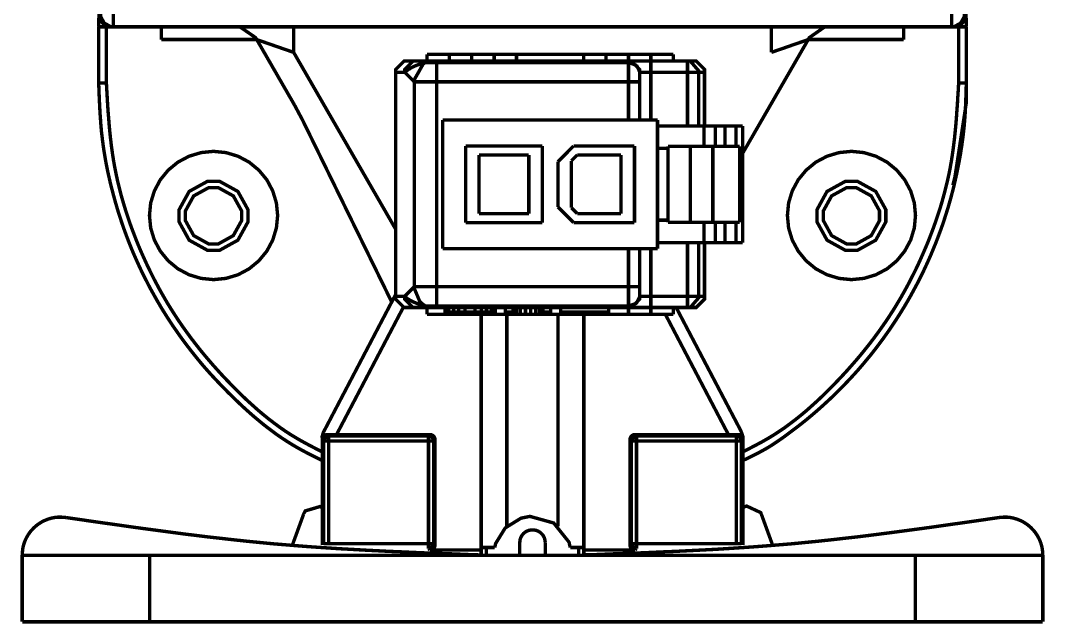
# Model space of a CAD drawing. Extents: x 0.54 to 10.46, y 0.74 to 7.76.
# Drawn here: x 8.371 to 9.21, y 5.083 to 5.577 of the extents above; entities that cross this region are included whole.
import ezdxf

# ---------------------------------------------------------------- set-up
doc = ezdxf.new("R2010")
doc.units = 0
doc.layers.get('0').update_dxf_attribs({"linetype": 'CONTINUOUS'})

msp = doc.modelspace()

# ---------------------------------------------------------------- linework, layer by layer
at = {"color": 0, "const_width": 0.00278}
for points in [[(8.435, 5.57215), (8.43517, 5.58263)], [(8.43647, 5.58263), (8.43647, 5.58078), (8.43951, 5.57525), (8.44504, 5.57215), (8.44694, 5.57215)], [(8.44694, 5.58263), (8.44694, 5.57215)], [(9.13439, 5.57215), (9.13439, 5.58263)], [(9.13439, 5.57215), (9.13624, 5.57215), (9.14176, 5.57525), (9.14486, 5.58078), (9.14486, 5.58263)], [(9.14615, 5.58263), (9.14638, 5.57215)], [(8.43588, 5.57889), (8.43593, 5.57861), (8.43614, 5.57818), (8.43625, 5.5779), (8.43636, 5.57769), (8.43653, 5.57747), (8.43674, 5.57704), (8.43722, 5.57639), (8.43733, 5.57617), (8.43772, 5.57579), (8.43787, 5.57557), (8.43858, 5.57487), (8.43881, 5.57471), (8.43896, 5.57454), (8.4394, 5.57422), (8.43956, 5.57406), (8.43983, 5.57394), (8.44006, 5.57379), (8.44021, 5.57368), (8.44049, 5.57351), (8.44135, 5.57308), (8.44163, 5.57297), (8.44185, 5.57286), (8.44211, 5.57275), (8.44233, 5.57269), (8.44254, 5.5726), (8.44308, 5.57249), (8.44331, 5.57243), (8.44385, 5.57232), (8.44407, 5.57232), (8.44433, 5.57226), (8.44461, 5.57226), (8.44482, 5.57221), (8.4451, 5.57221), (8.44536, 5.57215), (8.44564, 5.57215)], [(9.13574, 5.57215), (9.13601, 5.57221), (9.1365, 5.57221), (9.13672, 5.57226), (9.13699, 5.57226), (9.13726, 5.57232), (9.13753, 5.57232), (9.13775, 5.57238), (9.13829, 5.57249), (9.13851, 5.57254), (9.13878, 5.5726), (9.139, 5.57269), (9.13926, 5.57275), (9.13971, 5.57297), (9.13997, 5.57308), (9.14063, 5.5734), (9.1409, 5.57351), (9.14111, 5.57368), (9.14133, 5.57379), (9.14154, 5.57394), (9.14176, 5.57406), (9.14193, 5.57422), (9.14236, 5.57454), (9.14253, 5.57471), (9.14296, 5.57503), (9.14312, 5.57525), (9.14328, 5.57542), (9.1435, 5.57557), (9.14361, 5.57579), (9.14382, 5.57596), (9.14399, 5.57617), (9.1441, 5.57639), (9.14458, 5.57704), (9.14469, 5.57726), (9.14486, 5.57747), (9.14507, 5.5779), (9.14518, 5.57818), (9.1454, 5.57861), (9.14551, 5.57889)], [(8.435, 5.57215), (8.435, 5.52615)], [(8.44564, 5.57215), (8.435, 5.57215)], [(8.44129, 5.5261), (8.44129, 5.57215)], [(8.44694, 5.57215), (8.44558, 5.57215)], [(8.97894, 5.57215), (8.44694, 5.57215)], [(8.48628, 5.56179), (8.48628, 5.57215)], [(8.56461, 5.56168), (8.56364, 5.56332), (8.55078, 5.57215), (8.5465, 5.57215)], [(8.59483, 5.55126), (8.59483, 5.57215)], [(9.13439, 5.57215), (8.97894, 5.57215)], [(8.98654, 5.55126), (8.98654, 5.57215)], [(9.03483, 5.57215), (9.03028, 5.57215), (9.01764, 5.56332), (9.01671, 5.56168)], [(9.09506, 5.56179), (9.09506, 5.57215)], [(9.13574, 5.57215), (9.13439, 5.57215)], [(9.14632, 5.57215), (9.13574, 5.57215)], [(9.14008, 5.57215), (9.14008, 5.5261)], [(9.14632, 5.57215), (9.14632, 5.52615)], [(8.435, 5.53033), (8.435, 5.56381)], [(8.56461, 5.56168), (8.56515, 5.56153), (8.56689, 5.56093), (8.56972, 5.55994), (8.57346, 5.55865), (8.57801, 5.55707), (8.58328, 5.55524), (8.58892, 5.55328), (8.59483, 5.55126)], [(8.59549, 5.50819), (8.56461, 5.56168)], [(9.01671, 5.56168), (8.96294, 5.46853)], [(8.98654, 5.55126), (8.9924, 5.55328), (8.9981, 5.55524), (9.00331, 5.55707), (9.00786, 5.55865), (9.01167, 5.55994), (9.01443, 5.56093), (9.01617, 5.56153), (9.01671, 5.56168)], [(9.14632, 5.56381), (9.14632, 5.53033)], [(8.70415, 5.54964), (8.70415, 5.54411)], [(8.7225, 5.54964), (8.70415, 5.54964)], [(8.7225, 5.54964), (8.7225, 5.54411)], [(8.74089, 5.54964), (8.72254, 5.54964)], [(8.74089, 5.54964), (8.74089, 5.54411)], [(8.75922, 5.54964), (8.74089, 5.54964)], [(8.75922, 5.54964), (8.75922, 5.54411)], [(8.77756, 5.54964), (8.75922, 5.54964)], [(8.77756, 5.54964), (8.77756, 5.54411)], [(8.83262, 5.54964), (8.77756, 5.54964)], [(8.85097, 5.54964), (8.83262, 5.54964)], [(8.83262, 5.54411), (8.83262, 5.54958)], [(8.85097, 5.54411), (8.85097, 5.54958)], [(8.86936, 5.54964), (8.85101, 5.54964)], [(8.88769, 5.54964), (8.86936, 5.54964)], [(8.86936, 5.54411), (8.86936, 5.54958)], [(8.90603, 5.54964), (8.88769, 5.54964)], [(8.88769, 5.54411), (8.88769, 5.54958)], [(8.90603, 5.54411), (8.90603, 5.54958)], [(8.68767, 5.54411), (8.68533, 5.54411), (8.6785, 5.53728), (8.6785, 5.53494)], [(8.68767, 5.54411), (8.68533, 5.54411), (8.6785, 5.53728), (8.6785, 5.53494)], [(8.69504, 5.54411), (8.69271, 5.54411), (8.68588, 5.53728), (8.68588, 5.53494)], [(8.68588, 5.53494), (8.68588, 5.535), (8.68604, 5.53504), (8.68604, 5.53504), (8.68604, 5.5351), (8.68614, 5.53521), (8.68614, 5.53521), (8.68614, 5.53526), (8.68631, 5.53538), (8.68631, 5.53538), (8.68631, 5.53543), (8.68647, 5.53549), (8.68647, 5.53549), (8.68647, 5.53554), (8.68664, 5.53564), (8.68664, 5.53564), (8.68664, 5.53569), (8.68679, 5.53575), (8.68679, 5.53575), (8.68679, 5.53581), (8.68696, 5.53592), (8.68696, 5.53592), (8.68696, 5.53597), (8.68718, 5.53608), (8.68718, 5.53608), (8.68718, 5.53614), (8.68733, 5.53618), (8.68733, 5.53618), (8.68733, 5.53624), (8.6875, 5.53635), (8.6875, 5.53635), (8.68772, 5.53646), (8.68772, 5.53651), (8.68787, 5.53662), (8.68787, 5.53662), (8.68787, 5.53668), (8.6881, 5.53674), (8.6881, 5.53674), (8.6881, 5.53678), (8.68832, 5.53689), (8.68832, 5.53689), (8.68832, 5.53694), (8.68847, 5.53706), (8.68847, 5.53706), (8.68847, 5.53711), (8.68869, 5.53717), (8.68869, 5.53717), (8.68892, 5.53733), (8.68892, 5.53738), (8.68913, 5.53743), (8.68913, 5.53743), (8.68913, 5.53749), (8.6894, 5.5376), (8.6894, 5.5376), (8.6894, 5.53765), (8.68961, 5.53776), (8.68961, 5.53776), (8.68961, 5.53782), (8.68983, 5.53787), (8.68983, 5.53787), (8.68983, 5.53792), (8.69006, 5.53803), (8.69006, 5.53803), (8.69006, 5.53808), (8.69032, 5.53814), (8.69032, 5.53814), (8.6906, 5.53831), (8.6906, 5.53836), (8.69081, 5.53842), (8.69081, 5.53842), (8.69081, 5.53847), (8.69108, 5.53857), (8.69108, 5.53857), (8.69135, 5.53868), (8.69146, 5.53879), (8.69163, 5.53885), (8.69179, 5.53896), (8.69189, 5.53901), (8.69206, 5.53907), (8.69217, 5.53911), (8.69233, 5.53922), (8.69249, 5.53928), (8.6926, 5.53933), (8.69276, 5.53944), (8.69308, 5.53956), (8.69319, 5.53961), (8.69336, 5.53971), (8.69368, 5.53982), (8.69385, 5.53993), (8.69417, 5.54004), (8.69433, 5.54015), (8.6945, 5.54021), (8.69472, 5.54025), (8.69504, 5.54042), (8.69536, 5.54053), (8.69558, 5.54064), (8.69575, 5.54069), (8.69596, 5.54075), (8.69612, 5.54081), (8.69635, 5.5409), (8.69667, 5.54101), (8.69689, 5.54113), (8.6971, 5.54118), (8.69726, 5.54124), (8.69749, 5.54129), (8.69769, 5.54139), (8.69835, 5.54156), (8.69857, 5.54167), (8.699, 5.54178), (8.69922, 5.54189), (8.69943, 5.54194), (8.69971, 5.54199), (8.69993, 5.54204), (8.70019, 5.54215), (8.70042, 5.54221), (8.70096, 5.54232), (8.70122, 5.54243), (8.70204, 5.54258), (8.70231, 5.54269), (8.70258, 5.54275)], [(8.68767, 5.54411), (8.69504, 5.54411)], [(8.70258, 5.54275), (8.70117, 5.54194), (8.69368, 5.52875), (8.69368, 5.52713)], [(8.69504, 5.54411), (8.70731, 5.54411)], [(8.70731, 5.54411), (8.70714, 5.54411), (8.70697, 5.54406), (8.70638, 5.54406), (8.70622, 5.544), (8.70606, 5.544), (8.70589, 5.54394), (8.70562, 5.54394), (8.7054, 5.54389), (8.70529, 5.54389), (8.70497, 5.54378), (8.70481, 5.54378), (8.70469, 5.54372), (8.70438, 5.54362), (8.70426, 5.54357), (8.7041, 5.54351), (8.704, 5.54346), (8.70383, 5.5434), (8.70367, 5.54329), (8.70356, 5.54324), (8.7034, 5.54318), (8.70329, 5.54313), (8.70313, 5.54303), (8.70296, 5.54297), (8.70285, 5.54292), (8.70275, 5.54281), (8.70258, 5.54275)], [(8.70258, 5.54275), (8.71203, 5.54275)], [(8.70731, 5.54411), (8.71203, 5.54411)], [(8.71203, 5.54411), (8.71203, 5.54275)], [(8.71203, 5.54411), (8.86936, 5.54411)], [(8.71203, 5.54275), (8.71203, 5.52713)], [(8.71203, 5.54275), (8.86936, 5.54275)], [(8.86936, 5.54275), (8.86936, 5.54411)], [(8.87853, 5.53494), (8.87853, 5.53728), (8.87164, 5.54411), (8.86936, 5.54411)], [(8.86936, 5.54411), (8.88769, 5.54411)], [(8.87582, 5.54047), (8.87532, 5.54085), (8.8699, 5.54281), (8.86936, 5.54275)], [(8.86936, 5.52713), (8.86936, 5.54275)], [(8.87853, 5.53494), (8.87847, 5.53549), (8.87625, 5.54015), (8.87587, 5.54047)], [(8.88769, 5.54411), (8.88769, 5.53494)], [(8.88769, 5.54411), (8.91775, 5.54411)], [(8.91775, 5.53494), (8.91775, 5.54411)], [(8.92686, 5.53494), (8.92686, 5.53624), (8.92003, 5.54411), (8.91775, 5.54411)], [(8.91775, 5.54411), (8.92258, 5.54411)], [(8.93169, 5.53494), (8.93169, 5.53728), (8.92486, 5.54411), (8.92258, 5.54411)], [(8.93175, 5.53494), (8.93175, 5.53728), (8.92486, 5.54411), (8.92258, 5.54411)], [(8.6785, 5.3514), (8.6785, 5.53494)], [(8.6785, 5.53494), (8.68588, 5.53494)], [(8.6785, 5.53494), (8.6785, 5.3514)], [(8.68588, 5.53494), (8.69368, 5.52713)], [(8.87853, 5.53494), (8.87853, 5.52713)], [(8.87853, 5.53494), (8.88769, 5.53494)], [(8.88769, 5.53494), (8.88769, 5.49582)], [(8.91775, 5.53494), (8.88769, 5.53494)], [(8.91775, 5.53494), (8.92399, 5.53494)], [(8.92399, 5.53494), (8.92692, 5.53494)], [(8.92686, 5.53494), (8.93175, 5.53494)], [(8.93169, 5.53494), (8.93175, 5.53494)], [(8.93175, 5.53494), (8.93175, 5.49089)], [(8.435, 5.52615), (8.43549, 5.52615), (8.43978, 5.5261), (8.44125, 5.5261)], [(8.435, 5.52615), (8.43511, 5.52251), (8.43528, 5.51882), (8.43539, 5.51519), (8.43554, 5.51156), (8.43576, 5.50792), (8.43593, 5.50424), (8.43614, 5.5006), (8.43642, 5.49696), (8.43664, 5.49333), (8.43696, 5.48969), (8.43728, 5.48611), (8.43815, 5.47885), (8.43864, 5.47521), (8.43913, 5.47163), (8.43972, 5.46804), (8.44032, 5.46442), (8.44097, 5.46083), (8.44239, 5.45367), (8.44319, 5.45008), (8.44401, 5.44656), (8.44482, 5.44299), (8.4476, 5.4324), (8.44857, 5.42888), (8.4496, 5.42535), (8.45063, 5.42188), (8.45171, 5.4184), (8.454, 5.41146), (8.45518, 5.40804), (8.45643, 5.40457), (8.45768, 5.40115), (8.45899, 5.39774), (8.46029, 5.39437), (8.46169, 5.39094), (8.46306, 5.38758), (8.46451, 5.38428), (8.46599, 5.38092), (8.46903, 5.37429), (8.4706, 5.37099), (8.47222, 5.36774), (8.4739, 5.36447), (8.47553, 5.36122), (8.47726, 5.35796), (8.479, 5.35482), (8.48258, 5.34842), (8.48628, 5.34212), (8.48817, 5.33903), (8.49208, 5.33285), (8.4961, 5.32676), (8.49821, 5.32379), (8.50028, 5.32081), (8.50239, 5.31782), (8.50672, 5.31196), (8.51118, 5.30621), (8.51346, 5.30333), (8.51574, 5.30051), (8.5204, 5.29486), (8.52279, 5.29215), (8.52522, 5.28939), (8.52767, 5.28668), (8.53267, 5.28136), (8.53515, 5.27875), (8.54025, 5.27354), (8.54286, 5.27094), (8.54546, 5.26839), (8.55078, 5.26329), (8.55344, 5.26079), (8.55615, 5.25831), (8.55892, 5.25586), (8.56164, 5.25347), (8.56446, 5.25108), (8.5701, 5.24642), (8.57297, 5.24419), (8.5759, 5.24197), (8.58176, 5.23763), (8.58479, 5.23557), (8.58783, 5.23356), (8.59088, 5.23161), (8.59397, 5.22971), (8.59711, 5.22786), (8.60032, 5.22607), (8.60351, 5.22433), (8.60672, 5.22265), (8.60997, 5.22097), (8.61322, 5.21935), (8.61654, 5.21772), (8.61979, 5.2161)], [(8.69949, 5.52713), (8.69368, 5.52713)], [(8.69368, 5.52713), (8.69368, 5.35921)], [(8.71203, 5.52713), (8.69954, 5.52713)], [(8.71203, 5.52713), (8.71203, 5.35921)], [(8.71203, 5.52713), (8.86936, 5.52713)], [(8.86936, 5.52713), (8.86936, 5.49582)], [(8.87853, 5.52713), (8.86936, 5.52713)], [(8.87853, 5.52713), (8.87853, 5.49582)], [(8.96104, 5.21588), (8.96414, 5.21733), (8.97021, 5.22026), (8.97331, 5.22185), (8.97629, 5.22336), (8.97928, 5.22499), (8.98221, 5.22661), (8.98514, 5.22835), (8.98801, 5.23019), (8.99083, 5.23204), (8.99365, 5.234), (8.99642, 5.23594), (9.00185, 5.23996), (9.00456, 5.24203), (9.00726, 5.24403), (9.00999, 5.24615), (9.01264, 5.24821), (9.01525, 5.25032), (9.0179, 5.2525), (9.02046, 5.25467), (9.02306, 5.25689), (9.02561, 5.25911), (9.02815, 5.26139), (9.03315, 5.26594), (9.03564, 5.26828), (9.03808, 5.27061), (9.04053, 5.273), (9.04292, 5.27539), (9.04531, 5.27783), (9.04997, 5.28271), (9.05231, 5.28521), (9.05686, 5.29021), (9.05908, 5.29275), (9.06131, 5.29536), (9.06782, 5.30317), (9.06993, 5.30583), (9.072, 5.30854), (9.07406, 5.31119), (9.07611, 5.31396), (9.07813, 5.31668), (9.08008, 5.31944), (9.08208, 5.32221), (9.08399, 5.32497), (9.08778, 5.33062), (9.09147, 5.33637), (9.09506, 5.34212), (9.09853, 5.34799), (9.10021, 5.35092), (9.10508, 5.35986), (9.10667, 5.36285), (9.11122, 5.37196), (9.11263, 5.37506), (9.1141, 5.37815), (9.11546, 5.38118), (9.11686, 5.38433), (9.11817, 5.38743), (9.12076, 5.39372), (9.12201, 5.39686), (9.12321, 5.40001), (9.1256, 5.40642), (9.12674, 5.40961), (9.12782, 5.41282), (9.12885, 5.41601), (9.13092, 5.42253), (9.13189, 5.42572), (9.13282, 5.42904), (9.13374, 5.43229), (9.1346, 5.43554), (9.13547, 5.43886), (9.13629, 5.44217), (9.13704, 5.44542), (9.13781, 5.44874), (9.13921, 5.45535), (9.13986, 5.45871), (9.14051, 5.46203), (9.14111, 5.46539), (9.14171, 5.46869), (9.14219, 5.47206), (9.14274, 5.47542), (9.14318, 5.47879), (9.14367, 5.48215), (9.14442, 5.48888), (9.14475, 5.49224), (9.14501, 5.49567), (9.14529, 5.49903), (9.14551, 5.50244), (9.14583, 5.50917), (9.14594, 5.51258), (9.14606, 5.51594), (9.14615, 5.51937), (9.14626, 5.52274), (9.14632, 5.52615)], [(9.13531, 5.44239), (9.1371, 5.4496), (9.14638, 5.51014), (9.14638, 5.53033)], [(9.14632, 5.52615), (9.14626, 5.52615), (9.14615, 5.52615), (9.14615, 5.52615), (9.14611, 5.52615), (9.146, 5.52615), (9.146, 5.52615), (9.14589, 5.52615), (9.14583, 5.52615), (9.14567, 5.5261), (9.14567, 5.5261), (9.14551, 5.5261), (9.14551, 5.5261), (9.14535, 5.5261), (9.14535, 5.5261), (9.14501, 5.5261), (9.14497, 5.5261), (9.14481, 5.5261), (9.14481, 5.5261), (9.14415, 5.5261), (9.1441, 5.5261), (9.14393, 5.5261), (9.14393, 5.5261), (9.14008, 5.5261)], [(8.67524, 5.34674), (8.60194, 5.49615), (8.59549, 5.50819)], [(8.71701, 5.49582), (8.89324, 5.49582)], [(8.71701, 5.39051), (8.71701, 5.49582)], [(8.89318, 5.49582), (8.89318, 5.39051)], [(8.89318, 5.49089), (8.93138, 5.49089)], [(8.93138, 5.47433), (8.93138, 5.49089)], [(8.93138, 5.49089), (8.94054, 5.49089)], [(8.94054, 5.49089), (8.94054, 5.47439)], [(8.9484, 5.49089), (8.94054, 5.49089)], [(8.9484, 5.47433), (8.9484, 5.49089)], [(8.95742, 5.49089), (8.9484, 5.49089)], [(8.95742, 5.49089), (8.95742, 5.47439)], [(8.95742, 5.49089), (8.96294, 5.49089)], [(8.96294, 5.49089), (8.96294, 5.39546)], [(8.73589, 5.47456), (8.73589, 5.41178)], [(8.79872, 5.47456), (8.73589, 5.47456)], [(8.79872, 5.41178), (8.79872, 5.47456)], [(8.82437, 5.47456), (8.81153, 5.46169)], [(8.87429, 5.47456), (8.82437, 5.47456)], [(8.87429, 5.41178), (8.87429, 5.47456)], [(8.90181, 5.47433), (8.90181, 5.41194)], [(8.90181, 5.47433), (8.92019, 5.47433)], [(8.92019, 5.47433), (8.92019, 5.41194)], [(8.92019, 5.47433), (8.93853, 5.47433)], [(8.93853, 5.47433), (8.93853, 5.41194)], [(8.93853, 5.47433), (8.96056, 5.47433)], [(8.96056, 5.47433), (8.96056, 5.41194)], [(8.78765, 5.46724), (8.7469, 5.46724)], [(8.7469, 5.46724), (8.7469, 5.41911)], [(8.78765, 5.41911), (8.78765, 5.46724)], [(8.82742, 5.46724), (8.82254, 5.46235)], [(8.86328, 5.46724), (8.82742, 5.46724)], [(8.86328, 5.41911), (8.86328, 5.46724)], [(8.89318, 5.47254), (8.90181, 5.47254)], [(8.81153, 5.46169), (8.81153, 5.42464)], [(8.82254, 5.46235), (8.82254, 5.42399)], [(8.81153, 5.42464), (8.82437, 5.41178)], [(8.82254, 5.42399), (8.82742, 5.41911)], [(8.7469, 5.41911), (8.78771, 5.41911)], [(8.82742, 5.41911), (8.86328, 5.41911)], [(8.73589, 5.41178), (8.79872, 5.41178)], [(8.82437, 5.41178), (8.87429, 5.41178)], [(8.90181, 5.41379), (8.89324, 5.41379)], [(8.90181, 5.41194), (8.92019, 5.41194)], [(8.92019, 5.41194), (8.93853, 5.41194)], [(8.93138, 5.39546), (8.93138, 5.41194)], [(8.93853, 5.41194), (8.96056, 5.41194)], [(8.94054, 5.41194), (8.94054, 5.39546)], [(8.9484, 5.41194), (8.9484, 5.39546)], [(8.95742, 5.41194), (8.95742, 5.39546)], [(8.89318, 5.39051), (8.71701, 5.39051)], [(8.86936, 5.35921), (8.86936, 5.39051)], [(8.87853, 5.39051), (8.87853, 5.35921)], [(8.88769, 5.39051), (8.88769, 5.3514)], [(8.89318, 5.39546), (8.93138, 5.39546)], [(8.94054, 5.39546), (8.93138, 5.39546)], [(8.93175, 5.39546), (8.93175, 5.3514)], [(8.9484, 5.39546), (8.94054, 5.39546)], [(8.95742, 5.39546), (8.9484, 5.39546)], [(8.95742, 5.39546), (8.96294, 5.39546)], [(8.69368, 5.35921), (8.68588, 5.3514)], [(8.69368, 5.35921), (8.69368, 5.35801), (8.69824, 5.34717), (8.69911, 5.34631)], [(8.69368, 5.35921), (8.71197, 5.35921)], [(8.71203, 5.35921), (8.71203, 5.34358)], [(8.71203, 5.35921), (8.86936, 5.35921)], [(8.86936, 5.34358), (8.86936, 5.35921)], [(8.86936, 5.35921), (8.87853, 5.35921)], [(8.87853, 5.35921), (8.87853, 5.35476)], [(8.61947, 5.24046), (8.6785, 5.35297)], [(8.68588, 5.3514), (8.6785, 5.3514)], [(8.6785, 5.3514), (8.6785, 5.34912), (8.68533, 5.34224), (8.68767, 5.34224)], [(8.6785, 5.3514), (8.6785, 5.34912), (8.68533, 5.34224), (8.68767, 5.34224)], [(8.68588, 5.3514), (8.68588, 5.34912), (8.69271, 5.34224), (8.69504, 5.34224)], [(8.68588, 5.3514), (8.68588, 5.3514), (8.68608, 5.35124), (8.68608, 5.35124), (8.68625, 5.35101), (8.68625, 5.35101), (8.68642, 5.35092), (8.68642, 5.35092), (8.68668, 5.35064), (8.68668, 5.35064), (8.68679, 5.35053), (8.68679, 5.35053), (8.68679, 5.35053), (8.68696, 5.35042), (8.68696, 5.35042), (8.68696, 5.35042), (8.68713, 5.35032), (8.68713, 5.35032), (8.68728, 5.35015), (8.68744, 5.35004), (8.68744, 5.35004), (8.68761, 5.34993), (8.68761, 5.34993), (8.68778, 5.34978), (8.68778, 5.34978), (8.68793, 5.34967), (8.68793, 5.34967), (8.6881, 5.34956), (8.6881, 5.34956), (8.68832, 5.34939), (8.68832, 5.34939), (8.68847, 5.34928), (8.68847, 5.34928), (8.68864, 5.34918), (8.68864, 5.34918), (8.68886, 5.34907), (8.68901, 5.3489), (8.68924, 5.34879), (8.68924, 5.34879), (8.68946, 5.34868), (8.68946, 5.34868), (8.68946, 5.34868), (8.68961, 5.34858), (8.68961, 5.34858), (8.68961, 5.34858), (8.68983, 5.34842), (8.68983, 5.34842), (8.68983, 5.34842), (8.69006, 5.34831), (8.69006, 5.34831), (8.69026, 5.34819), (8.69026, 5.34819), (8.69049, 5.3481), (8.69049, 5.3481), (8.69069, 5.34799), (8.69069, 5.34799), (8.69092, 5.34782), (8.69092, 5.34782), (8.69092, 5.34782), (8.69114, 5.34771), (8.69114, 5.34771), (8.69114, 5.34771), (8.69135, 5.3476), (8.69135, 5.3476), (8.69163, 5.3475), (8.69189, 5.34733), (8.69211, 5.34722), (8.69239, 5.34711), (8.69239, 5.34711), (8.6926, 5.347), (8.6926, 5.347), (8.69288, 5.34685), (8.69288, 5.34685), (8.69314, 5.34674), (8.69314, 5.34674), (8.69325, 5.34668), (8.69358, 5.34657), (8.69368, 5.34646), (8.69385, 5.3464), (8.69396, 5.34636), (8.69428, 5.34625), (8.69439, 5.34619), (8.69472, 5.34608), (8.69482, 5.34597), (8.69596, 5.3456), (8.69612, 5.34549), (8.69694, 5.34521), (8.69715, 5.34517), (8.69749, 5.34506), (8.69769, 5.34494), (8.69803, 5.34483), (8.69824, 5.34478), (8.69857, 5.34467), (8.699, 5.34457), (8.69917, 5.34451), (8.69937, 5.3444), (8.70111, 5.34397), (8.70139, 5.34386), (8.70182, 5.34375), (8.70236, 5.34364), (8.70258, 5.34358)], [(8.86936, 5.34224), (8.87164, 5.34224), (8.87853, 5.34912), (8.87853, 5.3514)], [(8.87582, 5.34586), (8.87619, 5.34625), (8.87847, 5.35086), (8.87853, 5.3514)], [(8.87853, 5.35476), (8.87853, 5.35215)], [(8.87853, 5.3514), (8.87853, 5.35215)], [(8.88769, 5.3514), (8.87853, 5.3514)], [(8.88769, 5.3514), (8.88769, 5.34224)], [(8.88769, 5.3514), (8.91775, 5.3514)], [(8.91775, 5.3514), (8.91775, 5.34224)], [(8.91775, 5.3514), (8.92399, 5.3514)], [(8.91775, 5.34224), (8.92003, 5.34224), (8.92686, 5.35015), (8.92686, 5.3514)], [(8.92258, 5.34224), (8.92486, 5.34224), (8.93169, 5.34912), (8.93169, 5.3514)], [(8.92258, 5.34224), (8.92486, 5.34224), (8.93175, 5.34912), (8.93175, 5.3514)], [(8.92399, 5.3514), (8.92692, 5.3514)], [(8.92686, 5.3514), (8.93175, 5.3514)], [(8.93169, 5.3514), (8.93175, 5.3514)], [(8.68767, 5.34224), (8.69504, 5.34224)], [(8.69504, 5.34224), (8.70731, 5.34224)], [(8.69906, 5.34631), (8.69933, 5.34608), (8.70226, 5.34381), (8.70258, 5.34358)], [(8.70258, 5.34358), (8.71203, 5.34358)], [(8.70731, 5.34224), (8.70682, 5.34224), (8.70665, 5.34229), (8.70622, 5.34229), (8.70606, 5.34233), (8.70589, 5.34233), (8.70574, 5.34239), (8.70562, 5.34239), (8.7054, 5.34244), (8.70529, 5.34244), (8.70514, 5.3425), (8.70497, 5.3425), (8.70486, 5.34256), (8.70438, 5.34272), (8.70426, 5.34278), (8.7041, 5.34283), (8.704, 5.34289), (8.70367, 5.34299), (8.70356, 5.3431), (8.7034, 5.34315), (8.70329, 5.34321), (8.70313, 5.34332), (8.70296, 5.34337), (8.70275, 5.34347), (8.70258, 5.34358)], [(8.70415, 5.33669), (8.70415, 5.34224)], [(8.70731, 5.34224), (8.71203, 5.34224)], [(8.86936, 5.34358), (8.71203, 5.34358)], [(8.71203, 5.34358), (8.71203, 5.34224)], [(8.71203, 5.34224), (8.86936, 5.34224)], [(8.71886, 5.33854), (8.71886, 5.34224)], [(8.71989, 5.33854), (8.71989, 5.34224)], [(8.72194, 5.33854), (8.72194, 5.34224)], [(8.72607, 5.33854), (8.72607, 5.34224)], [(8.73019, 5.33854), (8.73019, 5.34224)], [(8.73535, 5.34224), (8.73535, 5.33854)], [(8.7436, 5.33854), (8.7436, 5.34224)], [(8.74881, 5.33854), (8.74881, 5.34224)], [(8.75293, 5.33854), (8.75293, 5.34224)], [(8.75706, 5.33854), (8.75706, 5.34224)], [(8.75911, 5.33854), (8.75911, 5.34224)], [(8.76014, 5.33854), (8.76014, 5.34224)], [(8.76839, 5.33854), (8.76839, 5.34224)], [(8.77458, 5.33854), (8.77458, 5.34224)], [(8.77561, 5.33669), (8.77561, 5.34224)], [(8.77767, 5.33669), (8.77767, 5.34224)], [(8.78076, 5.33669), (8.78076, 5.34224)], [(8.78494, 5.33669), (8.78494, 5.34224)], [(8.78907, 5.33669), (8.78907, 5.34224)], [(8.79318, 5.33669), (8.79318, 5.34224)], [(8.79628, 5.33669), (8.79628, 5.34224)], [(8.79833, 5.33669), (8.79833, 5.34224)], [(8.79937, 5.33854), (8.79937, 5.34224)], [(8.80556, 5.33854), (8.80556, 5.34224)], [(8.81381, 5.33854), (8.81381, 5.34224)], [(8.85303, 5.34224), (8.85303, 5.33854)], [(8.86936, 5.34358), (8.86996, 5.34358), (8.87537, 5.34549), (8.87587, 5.34586)], [(8.86936, 5.34224), (8.86936, 5.34358)], [(8.86936, 5.34224), (8.88769, 5.34224)], [(8.86936, 5.34224), (8.86936, 5.33669)], [(8.88769, 5.34224), (8.91775, 5.34224)], [(8.88769, 5.34224), (8.88769, 5.33669)], [(8.90603, 5.34224), (8.90603, 5.33669)], [(8.90847, 5.34224), (8.96192, 5.24046)], [(8.91775, 5.34224), (8.92258, 5.34224)], [(8.70415, 5.33669), (8.72071, 5.33669)], [(8.71886, 5.33854), (8.71989, 5.33854)], [(8.71886, 5.33854), (8.71886, 5.33811), (8.72021, 5.33669), (8.72071, 5.33669)], [(8.71989, 5.33854), (8.72194, 5.33854)], [(8.71989, 5.33854), (8.71989, 5.33822), (8.72006, 5.33783), (8.72017, 5.33751), (8.72038, 5.33724), (8.72071, 5.33703), (8.72097, 5.33686), (8.72131, 5.33675), (8.72162, 5.33669)], [(8.72071, 5.33669), (8.72162, 5.33669)], [(8.72162, 5.33669), (8.72353, 5.33669)], [(8.72194, 5.33854), (8.72607, 5.33854)], [(8.72194, 5.33854), (8.722, 5.33822), (8.72206, 5.33783), (8.72222, 5.33751), (8.72239, 5.33724), (8.72265, 5.33703), (8.72293, 5.33686), (8.72319, 5.33675), (8.72353, 5.33669)], [(8.72353, 5.33669), (8.72726, 5.33669)], [(8.72607, 5.33854), (8.73019, 5.33854)], [(8.72607, 5.33854), (8.72607, 5.33822), (8.72618, 5.33783), (8.72629, 5.33751), (8.7264, 5.33724), (8.72661, 5.33703), (8.72683, 5.33686), (8.727, 5.33675), (8.72726, 5.33669)], [(8.72726, 5.33669), (8.7309, 5.33669)], [(8.73019, 5.33854), (8.73535, 5.33854)], [(8.73019, 5.33854), (8.73025, 5.33822), (8.73025, 5.33783), (8.73031, 5.33751), (8.73042, 5.33724), (8.73053, 5.33703), (8.73062, 5.33686), (8.73062, 5.33686), (8.7309, 5.33669), (8.7309, 5.33669)], [(8.73085, 5.33669), (8.73557, 5.33669)], [(8.73535, 5.33854), (8.74365, 5.33854)], [(8.73535, 5.33854), (8.7354, 5.33822), (8.7354, 5.33751), (8.73546, 5.33724), (8.73546, 5.33703), (8.73551, 5.33686), (8.73551, 5.33686), (8.73557, 5.33669), (8.73557, 5.33669)], [(8.73557, 5.33669), (8.74343, 5.33669)], [(8.74343, 5.33669), (8.74349, 5.33686), (8.74365, 5.33843), (8.74365, 5.33854)], [(8.74343, 5.33669), (8.74815, 5.33669)], [(8.7436, 5.33854), (8.74881, 5.33854)], [(8.7481, 5.33669), (8.7481, 5.33675), (8.74838, 5.33686), (8.74838, 5.33686), (8.74849, 5.33703), (8.74858, 5.33724), (8.74869, 5.33751), (8.74875, 5.33783), (8.74881, 5.33822), (8.74881, 5.33854)], [(8.7481, 5.33669), (8.75174, 5.33669)], [(8.74858, 5.33669), (8.74858, 5.14561)], [(8.74881, 5.33854), (8.75293, 5.33854)], [(8.75174, 5.33669), (8.75201, 5.33675), (8.75217, 5.33686), (8.75239, 5.33703), (8.75261, 5.33724), (8.75271, 5.33751), (8.75282, 5.33783), (8.75287, 5.33822), (8.75293, 5.33854)], [(8.75174, 5.33669), (8.75549, 5.33669)], [(8.75293, 5.33854), (8.75706, 5.33854)], [(8.75549, 5.33669), (8.75569, 5.33675), (8.75706, 5.33832), (8.75706, 5.33854)], [(8.75549, 5.33669), (8.75738, 5.33669)], [(8.75706, 5.33854), (8.75911, 5.33854)], [(8.75732, 5.33669), (8.75754, 5.33675), (8.75911, 5.33811), (8.75911, 5.33854)], [(8.75732, 5.33669), (8.75831, 5.33669)], [(8.75831, 5.33669), (8.75874, 5.33669), (8.76014, 5.33811), (8.76014, 5.33854)], [(8.75831, 5.33669), (8.75922, 5.33669)], [(8.75911, 5.33854), (8.76014, 5.33854)], [(8.75922, 5.33669), (8.75922, 5.33697)], [(8.75922, 5.33669), (8.77024, 5.33669)], [(8.76839, 5.33854), (8.77458, 5.33854)], [(8.76839, 5.33854), (8.76839, 5.33811), (8.76975, 5.33669), (8.77024, 5.33669)], [(8.77024, 5.33669), (8.77458, 5.33669)], [(8.77458, 5.33854), (8.77458, 5.33669)], [(8.77458, 5.33669), (8.77561, 5.33669)], [(8.77561, 5.33669), (8.77767, 5.33669)], [(8.77767, 5.33669), (8.78082, 5.33669)], [(8.78076, 5.33669), (8.78494, 5.33669)], [(8.78494, 5.33669), (8.78907, 5.33669)], [(8.78907, 5.33669), (8.79318, 5.33669)], [(8.79318, 5.33669), (8.79628, 5.33669)], [(8.79628, 5.33669), (8.79833, 5.33669)], [(8.79833, 5.33669), (8.79937, 5.33669)], [(8.79937, 5.33854), (8.80556, 5.33854)], [(8.79937, 5.33669), (8.79937, 5.33854)], [(8.80371, 5.33669), (8.79937, 5.33669)], [(8.80371, 5.33669), (8.80414, 5.33669), (8.80556, 5.33811), (8.80556, 5.33854)], [(8.80371, 5.33669), (8.81565, 5.33669)], [(8.81381, 5.33854), (8.85303, 5.33854)], [(8.81381, 5.33854), (8.81381, 5.33811), (8.81515, 5.33669), (8.81565, 5.33669)], [(8.81565, 5.33669), (8.85124, 5.33669)], [(8.83274, 5.33669), (8.83274, 5.14561)], [(8.85124, 5.33669), (8.85167, 5.33669), (8.85308, 5.33811), (8.85308, 5.33854)], [(8.85124, 5.33669), (8.86936, 5.33669)], [(8.86936, 5.33669), (8.88769, 5.33669)], [(8.88769, 5.33669), (8.90603, 5.33669)], [(8.61947, 5.24046), (8.61925, 5.24007), (8.61822, 5.23671), (8.61822, 5.23557)], [(8.62244, 5.23817), (8.6224, 5.23817), (8.62224, 5.23817), (8.62224, 5.23817), (8.62224, 5.23817), (8.62213, 5.23812), (8.62213, 5.23812), (8.62207, 5.23812), (8.6219, 5.23812), (8.6219, 5.23812), (8.6219, 5.23812), (8.62175, 5.23812), (8.62175, 5.23812), (8.62169, 5.23812), (8.62158, 5.23807), (8.62158, 5.23807), (8.62158, 5.23807), (8.62142, 5.23807), (8.62142, 5.23807), (8.62136, 5.23807), (8.62125, 5.23801), (8.62125, 5.23801), (8.62076, 5.23785), (8.62071, 5.23785), (8.62061, 5.23779), (8.62061, 5.23779), (8.62056, 5.23779), (8.62044, 5.23768), (8.62044, 5.23768), (8.62044, 5.23768), (8.62033, 5.23763), (8.62033, 5.23763), (8.62028, 5.23763), (8.62017, 5.23753), (8.62017, 5.23753), (8.62011, 5.23753), (8.62001, 5.23747), (8.62001, 5.23747), (8.61996, 5.23747), (8.61985, 5.23731), (8.61985, 5.23731), (8.61979, 5.23731), (8.61974, 5.23719), (8.61974, 5.23719), (8.61968, 5.23719), (8.61957, 5.23708), (8.61957, 5.23708), (8.61951, 5.23708), (8.61942, 5.23699), (8.61942, 5.23699), (8.61936, 5.23699), (8.61931, 5.23682), (8.61931, 5.23682), (8.61925, 5.23682), (8.61914, 5.23665), (8.61914, 5.23665), (8.61908, 5.23665), (8.61903, 5.23649), (8.61903, 5.23649), (8.61897, 5.23649), (8.61893, 5.23633), (8.61893, 5.23633), (8.61888, 5.23633), (8.61876, 5.23617), (8.61876, 5.23617), (8.61871, 5.23617), (8.61871, 5.23594), (8.61871, 5.23594), (8.61865, 5.23594), (8.6186, 5.23579), (8.6186, 5.23579), (8.61854, 5.23579), (8.61849, 5.23557), (8.61849, 5.23557), (8.61849, 5.23551), (8.61843, 5.23535), (8.61843, 5.23535), (8.61838, 5.23535), (8.61838, 5.23519), (8.61838, 5.23519), (8.61833, 5.23519), (8.61833, 5.23497), (8.61833, 5.23497), (8.61828, 5.23497), (8.61828, 5.23475), (8.61828, 5.23475), (8.61828, 5.23475), (8.61822, 5.2346), (8.61822, 5.2346)], [(8.62358, 5.23703), (8.62244, 5.23817)], [(8.62244, 5.23817), (8.63004, 5.23817)], [(8.63004, 5.23817), (8.70654, 5.23817)], [(8.70654, 5.23817), (8.7054, 5.23703)], [(8.71078, 5.23394), (8.71067, 5.23475), (8.71044, 5.23557), (8.71007, 5.23628), (8.70953, 5.23693), (8.70888, 5.23747), (8.70817, 5.23785), (8.70742, 5.23807), (8.70654, 5.23817)], [(8.87478, 5.23817), (8.87397, 5.23807), (8.87315, 5.23785), (8.87244, 5.23747), (8.87181, 5.23693), (8.87125, 5.23628), (8.87088, 5.23557), (8.87067, 5.23475), (8.87056, 5.23394)], [(8.87592, 5.23703), (8.87478, 5.23817)], [(8.87478, 5.23817), (8.95128, 5.23817)], [(8.95128, 5.23817), (8.95893, 5.23817)], [(8.95888, 5.23817), (8.95774, 5.23703)], [(8.96311, 5.2346), (8.96306, 5.23465), (8.96306, 5.23475), (8.96306, 5.23475), (8.963, 5.23481), (8.963, 5.23497), (8.963, 5.23497), (8.963, 5.23503), (8.96294, 5.23519), (8.96294, 5.23519), (8.96294, 5.23519), (8.96289, 5.23535), (8.96289, 5.23535), (8.96289, 5.2354), (8.96283, 5.23557), (8.96283, 5.23557), (8.96278, 5.23562), (8.96272, 5.23574), (8.96272, 5.23574), (8.96272, 5.23579), (8.96268, 5.23594), (8.96268, 5.23594), (8.96257, 5.23617), (8.96251, 5.23622), (8.9624, 5.23633), (8.9624, 5.23633), (8.96235, 5.23639), (8.96229, 5.23649), (8.96229, 5.23649), (8.96224, 5.23654), (8.96218, 5.23665), (8.96218, 5.23665), (8.96213, 5.23671), (8.96208, 5.23682), (8.96208, 5.23682), (8.96203, 5.23687), (8.96192, 5.23699), (8.96192, 5.23699), (8.96186, 5.23703), (8.96175, 5.23708), (8.96175, 5.23708), (8.96169, 5.23714), (8.96164, 5.23719), (8.96164, 5.23719), (8.96158, 5.23725), (8.96149, 5.23736), (8.96149, 5.23736), (8.96143, 5.23742), (8.96132, 5.23747), (8.96132, 5.23747), (8.96132, 5.23747), (8.96115, 5.23753), (8.96115, 5.23753), (8.9611, 5.23757), (8.96104, 5.23763), (8.96104, 5.23763), (8.96099, 5.23768), (8.96089, 5.23774), (8.96089, 5.23774), (8.96089, 5.23774), (8.96072, 5.23779), (8.96072, 5.23779), (8.96067, 5.23785), (8.96056, 5.23785), (8.96056, 5.23785), (8.9605, 5.2379), (8.96039, 5.2379), (8.96039, 5.2379), (8.96035, 5.23796), (8.96024, 5.23796), (8.96024, 5.23796), (8.96018, 5.23801), (8.96007, 5.23801), (8.96007, 5.23801), (8.96007, 5.23801), (8.9599, 5.23807), (8.9599, 5.23807), (8.95975, 5.23807), (8.95975, 5.23807), (8.95958, 5.23812), (8.95958, 5.23812), (8.95953, 5.23812), (8.95942, 5.23812), (8.95942, 5.23812), (8.95936, 5.23812), (8.95925, 5.23812), (8.95925, 5.23812), (8.9591, 5.23817), (8.95904, 5.23817), (8.95888, 5.23817), (8.95888, 5.23817)], [(8.96311, 5.23557), (8.96311, 5.23682), (8.96203, 5.24007), (8.96186, 5.24046)], [(8.61828, 5.2346), (8.61828, 5.23557)], [(8.61828, 5.2346), (8.61828, 5.23394)], [(8.61936, 5.23281), (8.61828, 5.23394)], [(8.61828, 5.14774), (8.61828, 5.23394)], [(8.62358, 5.23703), (8.6225, 5.23703), (8.61936, 5.23389), (8.61936, 5.23281)], [(8.62061, 5.23281), (8.61936, 5.23281)], [(8.61936, 5.14887), (8.61936, 5.23281)], [(8.62358, 5.23281), (8.62061, 5.23281)], [(8.62358, 5.23703), (8.62358, 5.23281)], [(8.7054, 5.23703), (8.62358, 5.23703)], [(8.62358, 5.23281), (8.7054, 5.23281)], [(8.62358, 5.14887), (8.62358, 5.23281)], [(8.70839, 5.23579), (8.70817, 5.236), (8.70606, 5.23703), (8.7054, 5.23703)], [(8.7054, 5.23281), (8.7054, 5.23703)], [(8.70964, 5.23281), (8.7054, 5.23281)], [(8.7054, 5.23281), (8.7054, 5.14887)], [(8.70964, 5.23281), (8.70964, 5.23356), (8.70856, 5.23562), (8.70839, 5.23579)], [(8.71078, 5.23394), (8.70964, 5.23281)], [(8.70964, 5.23281), (8.70964, 5.14887)], [(8.71078, 5.23394), (8.71078, 5.14774)], [(8.87169, 5.23281), (8.87056, 5.23394)], [(8.87056, 5.14774), (8.87056, 5.23394)], [(8.87592, 5.23703), (8.87483, 5.23703), (8.87169, 5.23389), (8.87169, 5.23281)], [(8.87294, 5.23281), (8.87169, 5.23281)], [(8.87169, 5.14887), (8.87169, 5.23281)], [(8.87592, 5.23281), (8.87294, 5.23281)], [(8.87592, 5.23703), (8.87592, 5.23281)], [(8.95774, 5.23703), (8.87592, 5.23703)], [(8.87592, 5.23281), (8.95774, 5.23281)], [(8.87592, 5.14887), (8.87592, 5.23281)], [(8.95774, 5.23281), (8.95774, 5.23703)], [(8.96072, 5.23579), (8.9605, 5.236), (8.95839, 5.23703), (8.95774, 5.23703)], [(8.96197, 5.23281), (8.95774, 5.23281)], [(8.95774, 5.23281), (8.95774, 5.14887)], [(8.96197, 5.23281), (8.96197, 5.23356), (8.96089, 5.23562), (8.96072, 5.23579)], [(8.96311, 5.23394), (8.96197, 5.23281)], [(8.96197, 5.23281), (8.96197, 5.14887)], [(8.96311, 5.23557), (8.96311, 5.2346)], [(8.96311, 5.2346), (8.96311, 5.23394)], [(8.96311, 5.23394), (8.96311, 5.14774)], [(8.61778, 5.1785), (8.61649, 5.17919), (8.60428, 5.17557), (8.60363, 5.17426), (8.60357, 5.17415), (8.60303, 5.17301), (8.60303, 5.17285)], [(8.97835, 5.17285), (8.97781, 5.17421), (8.96625, 5.17958), (8.9649, 5.1791), (8.96479, 5.1791), (8.96365, 5.17854), (8.96354, 5.1785)], [(8.60297, 5.17285), (8.59369, 5.14735)], [(8.82156, 5.14561), (8.82069, 5.1499), (8.80806, 5.16569), (8.78857, 5.17111), (8.78435, 5.17025), (8.78125, 5.16965), (8.76833, 5.16168), (8.76036, 5.14876), (8.75976, 5.14561)], [(8.97835, 5.17285), (8.98763, 5.14735)], [(8.37224, 5.13917), (8.37229, 5.13981), (8.37235, 5.14051), (8.37235, 5.14117), (8.3724, 5.14187), (8.3725, 5.14253), (8.37256, 5.14324), (8.37261, 5.14388), (8.37272, 5.14453), (8.37283, 5.14524), (8.37294, 5.14589), (8.37343, 5.14785), (8.37429, 5.15044), (8.37457, 5.1511), (8.37483, 5.15169), (8.37511, 5.15235), (8.37543, 5.15294), (8.37571, 5.15354), (8.37636, 5.15474), (8.37674, 5.15533), (8.37706, 5.15593), (8.37782, 5.15701), (8.37819, 5.15761), (8.37864, 5.15815), (8.37901, 5.15869), (8.37944, 5.15918), (8.37989, 5.15972), (8.38038, 5.16021), (8.38081, 5.16069), (8.38226, 5.16217), (8.38276, 5.1626), (8.38331, 5.16303), (8.38379, 5.16347), (8.38488, 5.16433), (8.38596, 5.1651), (8.38656, 5.16547), (8.3871, 5.16585), (8.38769, 5.16618), (8.38829, 5.16656), (8.38889, 5.16689), (8.38949, 5.16715), (8.39008, 5.16749), (8.39074, 5.16775), (8.39133, 5.16803), (8.39199, 5.16829), (8.39264, 5.16851), (8.39324, 5.16878), (8.39388, 5.169), (8.39453, 5.16917), (8.39518, 5.16938), (8.39649, 5.16971), (8.39719, 5.16986), (8.39785, 5.16997), (8.39854, 5.17014), (8.39919, 5.17025), (8.39985, 5.17031), (8.40056, 5.17042), (8.40121, 5.17046), (8.40457, 5.17046), (8.40597, 5.17036), (8.40728, 5.17025), (8.40799, 5.17019), (8.40864, 5.17014)], [(8.74881, 5.13949), (8.73813, 5.13986), (8.72749, 5.14031), (8.70611, 5.14106), (8.69542, 5.1415), (8.68474, 5.14199), (8.67404, 5.14242), (8.66342, 5.14296), (8.65272, 5.1435), (8.64208, 5.1441), (8.6314, 5.14469), (8.61014, 5.14611), (8.59944, 5.14692), (8.57818, 5.14865), (8.56754, 5.14968), (8.55697, 5.15072), (8.54633, 5.15186), (8.53569, 5.15306), (8.52513, 5.15424), (8.51454, 5.15554), (8.5039, 5.15685), (8.47217, 5.16108), (8.46153, 5.16254), (8.45101, 5.16407), (8.44043, 5.16553), (8.42979, 5.16704), (8.41928, 5.16857), (8.40869, 5.17008)], [(9.17269, 5.17008), (9.14094, 5.16553), (9.13038, 5.16407), (9.11979, 5.16254), (9.10921, 5.16108), (9.09858, 5.15967), (9.088, 5.15826), (9.06685, 5.15554), (9.05621, 5.15424), (9.04562, 5.15306), (9.035, 5.15186), (9.02436, 5.15072), (9.01378, 5.14968), (9.00315, 5.14865), (8.98188, 5.14692), (8.97125, 5.14611), (8.96056, 5.1454), (8.94993, 5.14469), (8.93924, 5.14404), (8.9286, 5.1435), (8.91792, 5.14296), (8.90728, 5.14242), (8.8966, 5.14199), (8.8859, 5.1415), (8.87522, 5.14106), (8.86453, 5.14068), (8.85389, 5.14031), (8.84321, 5.13986), (8.83251, 5.13954)], [(9.17269, 5.17008), (9.17333, 5.17019), (9.17404, 5.17025), (9.17469, 5.17031), (9.1754, 5.17036), (9.17606, 5.17042), (9.17676, 5.17046), (9.18012, 5.17046), (9.18083, 5.17042), (9.18147, 5.17031), (9.18218, 5.17025), (9.18283, 5.17014), (9.18349, 5.16997), (9.18414, 5.16986), (9.18485, 5.16971), (9.18614, 5.16938), (9.18744, 5.16894), (9.1881, 5.16878), (9.18875, 5.16851), (9.18935, 5.16829), (9.19, 5.16803), (9.1906, 5.16775), (9.19125, 5.16749), (9.19185, 5.16715), (9.19243, 5.16689), (9.19303, 5.16656), (9.19362, 5.16618), (9.19422, 5.16585), (9.19476, 5.16547), (9.19536, 5.1651), (9.19646, 5.16433), (9.19754, 5.16347), (9.19803, 5.16303), (9.19857, 5.1626), (9.19906, 5.16217), (9.1996, 5.16168), (9.20003, 5.16118), (9.20053, 5.16069), (9.20096, 5.16021), (9.20144, 5.15972), (9.20187, 5.15918), (9.20231, 5.15869), (9.20269, 5.15815), (9.20313, 5.15761), (9.2035, 5.15701), (9.20426, 5.15593), (9.20464, 5.15533), (9.20594, 5.15294), (9.20622, 5.15235), (9.20649, 5.15169), (9.20676, 5.1511), (9.20703, 5.15044), (9.20725, 5.14979), (9.20751, 5.14914), (9.20768, 5.14849), (9.2079, 5.14785), (9.20839, 5.14589), (9.2085, 5.14524), (9.20861, 5.14453), (9.20882, 5.14324), (9.20888, 5.14253), (9.20893, 5.14187), (9.20899, 5.14117), (9.20904, 5.14051), (9.20904, 5.13981), (9.2091, 5.13917)], [(8.78022, 5.14963), (8.78022, 5.14985), (8.78028, 5.15012), (8.78028, 5.15039), (8.78033, 5.15061), (8.78039, 5.15088), (8.78039, 5.1511), (8.78049, 5.15164), (8.78049, 5.15186), (8.78054, 5.15213), (8.7806, 5.15235), (8.78065, 5.15261), (8.78076, 5.15289), (8.78082, 5.1531), (8.78093, 5.15338), (8.78097, 5.1536), (8.78108, 5.15386), (8.78131, 5.15429), (8.78147, 5.15457), (8.78168, 5.155), (8.78185, 5.15528), (8.7825, 5.15614), (8.78271, 5.15636), (8.78304, 5.15679), (8.78347, 5.15722), (8.78369, 5.15739), (8.7839, 5.15761), (8.78412, 5.15776), (8.7844, 5.15799), (8.78461, 5.15815), (8.78489, 5.15831), (8.78515, 5.15853), (8.78543, 5.15864), (8.78569, 5.15881), (8.78603, 5.15896), (8.78629, 5.15913), (8.78663, 5.15924), (8.78689, 5.15935), (8.78722, 5.1595), (8.78754, 5.15961), (8.78787, 5.15967), (8.78819, 5.15978), (8.78857, 5.15983), (8.78922, 5.15994), (8.78961, 5.16), (8.78993, 5.16004), (8.79139, 5.16004), (8.79172, 5.16), (8.7921, 5.15994), (8.79275, 5.15983), (8.79312, 5.15978), (8.79346, 5.15967), (8.79378, 5.15961), (8.79411, 5.1595), (8.79443, 5.15935), (8.79476, 5.15924), (8.79503, 5.15913), (8.79536, 5.15896), (8.7959, 5.15864), (8.79617, 5.15853), (8.79644, 5.15831), (8.79671, 5.15815), (8.79693, 5.15799), (8.79719, 5.15776), (8.79742, 5.15761), (8.79764, 5.15739), (8.79785, 5.15722), (8.79829, 5.15679), (8.79844, 5.15657), (8.79867, 5.15636), (8.79915, 5.15571), (8.79937, 5.15549), (8.79949, 5.15528), (8.79964, 5.155), (8.79975, 5.15479), (8.79992, 5.15457), (8.80003, 5.15429), (8.80024, 5.15386), (8.80035, 5.1536), (8.8004, 5.15338), (8.80051, 5.1531), (8.80063, 5.15289), (8.80072, 5.15235), (8.80078, 5.15213), (8.80083, 5.15186), (8.80083, 5.15164), (8.80094, 5.1511), (8.801, 5.15088), (8.801, 5.15061), (8.80106, 5.15039), (8.80111, 5.15012), (8.80111, 5.14985), (8.80117, 5.14963)], [(8.61936, 5.14887), (8.62067, 5.14887)], [(8.62061, 5.14887), (8.62358, 5.14887)], [(8.7054, 5.14887), (8.62358, 5.14887)], [(8.7054, 5.14469), (8.7054, 5.14887)], [(8.7054, 5.14887), (8.70839, 5.14887)], [(8.7054, 5.14469), (8.70643, 5.14469), (8.70964, 5.14785), (8.70964, 5.14887)], [(8.70654, 5.14356), (8.70742, 5.14361), (8.70817, 5.14388), (8.70893, 5.14426), (8.70953, 5.14475), (8.71007, 5.1454), (8.71044, 5.14615), (8.71067, 5.14692), (8.71078, 5.14774)], [(8.70839, 5.14887), (8.70964, 5.14887)], [(8.70964, 5.14887), (8.71078, 5.14774)], [(8.75282, 5.14561), (8.74858, 5.14561)], [(8.74858, 5.14561), (8.74858, 5.13917)], [(8.75976, 5.14561), (8.75282, 5.14561)], [(8.78022, 5.14963), (8.78022, 5.13917)], [(8.80111, 5.13917), (8.80111, 5.14958)], [(8.8285, 5.14561), (8.82156, 5.14561)], [(8.83274, 5.14561), (8.8285, 5.14561)], [(8.83274, 5.14561), (8.83274, 5.13917)], [(8.87056, 5.14774), (8.87169, 5.14887)], [(8.87056, 5.14774), (8.87067, 5.14692), (8.87088, 5.14611), (8.87131, 5.1454), (8.87181, 5.14475), (8.87244, 5.14426), (8.87315, 5.14382), (8.87397, 5.14361), (8.87478, 5.14356)], [(8.87169, 5.14887), (8.87169, 5.14785), (8.87483, 5.14469), (8.87592, 5.14469)], [(8.87169, 5.14887), (8.87294, 5.14887)], [(8.87294, 5.14887), (8.87592, 5.14887)], [(8.87592, 5.14887), (8.87592, 5.14469)], [(8.95774, 5.14887), (8.87592, 5.14887)], [(8.95774, 5.14887), (8.96072, 5.14887)], [(8.96072, 5.14887), (8.96197, 5.14887)], [(8.37224, 5.08475), (8.37224, 5.13917)], [(8.47683, 5.13917), (8.37224, 5.13917)], [(8.47683, 5.08475), (8.47683, 5.13917)], [(8.78022, 5.13917), (8.47683, 5.13917)], [(8.70654, 5.14356), (8.7054, 5.14469)], [(8.74858, 5.14356), (8.70654, 5.14356)], [(8.78022, 5.13917), (8.80117, 5.13917)], [(9.10449, 5.13917), (8.80111, 5.13917)], [(8.87478, 5.14356), (8.83274, 5.14356)], [(8.87592, 5.14469), (8.87478, 5.14356)], [(9.10449, 5.13917), (9.10449, 5.08475)], [(9.2091, 5.13917), (9.10449, 5.13917)], [(9.2091, 5.08475), (9.2091, 5.13917)], [(8.47683, 5.08475), (8.37224, 5.08475)], [(9.10449, 5.08475), (8.47683, 5.08475)], [(9.2091, 5.08475), (9.10449, 5.08475)]]:
    msp.add_lwpolyline(points, dxfattribs=at)
for points in [[(8.435, 5.56381), (8.435, 5.56381)], [(9.14632, 5.56381), (9.14632, 5.56381)], [(8.6785, 5.53494), (8.6785, 5.53494)], [(8.6785, 5.53494), (8.6785, 5.53494)], [(8.93175, 5.53494), (8.93175, 5.53494)], [(8.52914, 5.47017), (8.51888, 5.46913), (8.50906, 5.46615), (8.49994, 5.46132), (8.49197, 5.45475), (8.48546, 5.44683), (8.48062, 5.43772), (8.4776, 5.4279), (8.47661, 5.41764), (8.4776, 5.40739), (8.48062, 5.39751), (8.48546, 5.38846), (8.49197, 5.38049), (8.49994, 5.37392), (8.50906, 5.36908), (8.51888, 5.3661), (8.52914, 5.36507), (8.53939, 5.3661), (8.54926, 5.36908), (8.55832, 5.37392), (8.56629, 5.38049), (8.57286, 5.38846), (8.57769, 5.39751), (8.58068, 5.40739), (8.58171, 5.41764), (8.58068, 5.4279), (8.57769, 5.43772), (8.57286, 5.44683), (8.56629, 5.45475), (8.55832, 5.46132), (8.54926, 5.46615), (8.53939, 5.46913), (8.52914, 5.47017)], [(9.05219, 5.47017), (9.04194, 5.46913), (9.03212, 5.46615), (9.023, 5.46132), (9.01503, 5.45475), (9.00851, 5.44683), (9.00364, 5.43772), (9.00065, 5.4279), (8.99968, 5.41764), (9.00065, 5.40739), (9.00364, 5.39751), (9.00851, 5.38846), (9.01503, 5.38049), (9.023, 5.37392), (9.03212, 5.36908), (9.04194, 5.3661), (9.05219, 5.36507), (9.06244, 5.3661), (9.07226, 5.36908), (9.08138, 5.37392), (9.08936, 5.38049), (9.09586, 5.38846), (9.10075, 5.39751), (9.10374, 5.40739), (9.10471, 5.41764), (9.10374, 5.4279), (9.10075, 5.43772), (9.09586, 5.44683), (9.08936, 5.45475), (9.08138, 5.46132), (9.07226, 5.46615), (9.06244, 5.46913), (9.05219, 5.47017)], [(8.50092, 5.41732), (8.50092, 5.42236), (8.50917, 5.43733), (8.52414, 5.44558), (8.52914, 5.44558), (8.53412, 5.44558), (8.5491, 5.43733), (8.5574, 5.42236), (8.5574, 5.41732), (8.5574, 5.41238), (8.5491, 5.3974), (8.53412, 5.38911), (8.52914, 5.38911), (8.52414, 5.38911), (8.50917, 5.3974), (8.50092, 5.41238), (8.50092, 5.41732)], [(8.50612, 5.41737), (8.50612, 5.42144), (8.51286, 5.43365), (8.52507, 5.44038), (8.52914, 5.44038), (8.53315, 5.44038), (8.54536, 5.43365), (8.55214, 5.42144), (8.55214, 5.41737), (8.55214, 5.41336), (8.54536, 5.40115), (8.53315, 5.39437), (8.52914, 5.39437), (8.52507, 5.39437), (8.51286, 5.40115), (8.50612, 5.41336), (8.50612, 5.41737)], [(9.02393, 5.41732), (9.02393, 5.42236), (9.03217, 5.43733), (9.04715, 5.44558), (9.05219, 5.44558), (9.05712, 5.44558), (9.0721, 5.43733), (9.0804, 5.42236), (9.0804, 5.41732), (9.0804, 5.41238), (9.0721, 5.3974), (9.05712, 5.38911), (9.05219, 5.38911), (9.04715, 5.38911), (9.03217, 5.3974), (9.02393, 5.41238), (9.02393, 5.41732)], [(9.02919, 5.41737), (9.02919, 5.42144), (9.03592, 5.43365), (9.04813, 5.44038), (9.05219, 5.44038), (9.05621, 5.44038), (9.06842, 5.43365), (9.07519, 5.42144), (9.07519, 5.41737), (9.07519, 5.41336), (9.06842, 5.40115), (9.05621, 5.39437), (9.05219, 5.39437), (9.04813, 5.39437), (9.03592, 5.40115), (9.02919, 5.41336), (9.02919, 5.41737)], [(8.6785, 5.3514), (8.6785, 5.3514)], [(8.6785, 5.3514), (8.6785, 5.3514)], [(8.93175, 5.3514), (8.93175, 5.3514)], [(8.37224, 5.08475), (8.37224, 5.08475)], [(9.2091, 5.08475), (9.2091, 5.08475)], [(9.2091, 5.08475), (9.2091, 5.08475)]]:
    msp.add_lwpolyline(points, close=True, dxfattribs=at)
at = {"color": 250, "const_width": 0.00278}
for points in [[(8.56456, 5.56179), (8.48628, 5.56179)], [(9.09506, 5.56179), (9.01676, 5.56179)], [(8.59483, 5.55126), (8.6785, 5.40636)], [(8.91775, 5.53494), (8.91775, 5.49089)], [(8.92686, 5.53494), (8.92686, 5.49089)], [(8.93169, 5.49089), (8.93169, 5.53494)], [(8.61828, 5.22396), (8.61313, 5.22657), (8.60801, 5.22922), (8.60297, 5.23193), (8.59799, 5.23475), (8.5931, 5.23768), (8.58826, 5.24078), (8.58356, 5.24403), (8.57894, 5.24744), (8.57437, 5.25092), (8.56988, 5.25456), (8.56549, 5.25825), (8.55692, 5.26594), (8.55274, 5.26992), (8.54861, 5.27399), (8.54454, 5.2781), (8.54053, 5.28222), (8.53657, 5.2864), (8.53271, 5.29064), (8.52886, 5.29492), (8.52513, 5.29926), (8.52138, 5.30365), (8.51774, 5.30811), (8.51421, 5.31261), (8.51069, 5.31717), (8.50732, 5.32178), (8.50396, 5.32644), (8.50071, 5.33117), (8.49756, 5.33594), (8.49447, 5.34076), (8.49143, 5.34565), (8.48856, 5.35058), (8.48568, 5.35558), (8.48296, 5.36062), (8.48025, 5.36572), (8.47771, 5.37082), (8.47515, 5.37603), (8.47276, 5.38124), (8.47038, 5.3865), (8.4681, 5.39176), (8.46593, 5.39708), (8.46181, 5.40782), (8.4599, 5.41325), (8.45806, 5.41872), (8.45632, 5.42421), (8.45469, 5.42974), (8.45313, 5.43522), (8.45171, 5.44081), (8.45036, 5.4464), (8.44917, 5.45199), (8.44803, 5.45763), (8.44706, 5.46322), (8.44618, 5.46892), (8.44542, 5.47456), (8.44472, 5.48025), (8.44412, 5.48594), (8.44358, 5.49169), (8.44314, 5.4974), (8.44265, 5.5031), (8.44228, 5.50885), (8.44129, 5.5261)], [(9.14008, 5.5261), (9.13976, 5.52035), (9.13937, 5.5146), (9.13906, 5.50885), (9.13861, 5.5031), (9.13824, 5.4974), (9.13775, 5.49164), (9.13721, 5.48594), (9.13661, 5.48025), (9.1359, 5.47456), (9.13514, 5.46886), (9.13428, 5.46322), (9.13331, 5.45757), (9.13222, 5.45199), (9.13097, 5.44635), (9.12961, 5.44075), (9.12819, 5.43522), (9.12668, 5.42969), (9.12506, 5.42415), (9.12326, 5.41868), (9.12142, 5.41325), (9.11951, 5.40782), (9.11746, 5.4024), (9.1154, 5.39703), (9.11317, 5.39171), (9.11089, 5.38644), (9.10856, 5.38118), (9.10618, 5.37597), (9.10363, 5.37082), (9.10101, 5.36567), (9.09836, 5.36057), (9.0956, 5.35553), (9.09278, 5.35053), (9.08985, 5.3456), (9.08686, 5.34071), (9.08376, 5.33589), (9.08062, 5.33111), (9.07731, 5.32639), (9.074, 5.32172), (9.07058, 5.31711), (9.06711, 5.31256), (9.06353, 5.30806), (9.0599, 5.3036), (9.05621, 5.29921), (9.0524, 5.29486), (9.04861, 5.29058), (9.04471, 5.28635), (9.04075, 5.28217), (9.03674, 5.278), (9.03267, 5.27393), (9.02854, 5.26986), (9.02436, 5.2659), (9.01579, 5.25819), (9.01139, 5.2545), (9.00689, 5.25087), (9.00233, 5.2474), (8.99772, 5.24397), (8.993, 5.24078), (8.98817, 5.23763), (8.98329, 5.23469), (8.97831, 5.23188), (8.97319, 5.22917), (8.9681, 5.22651), (8.963, 5.22396)], [(8.91775, 5.39546), (8.91775, 5.3514)], [(8.92686, 5.39546), (8.92686, 5.3514)], [(8.93169, 5.3514), (8.93169, 5.39546)], [(8.6849, 5.34267), (8.63004, 5.23817)], [(8.76964, 5.16282), (8.76964, 5.33669)], [(8.81168, 5.33669), (8.81168, 5.16287)], [(8.95128, 5.23817), (8.89958, 5.33669)], [(8.75282, 5.13917), (8.75282, 5.14561)], [(8.8285, 5.14561), (8.8285, 5.13917)]]:
    msp.add_lwpolyline(points, dxfattribs=at)

doc.saveas('drawing.dxf')
